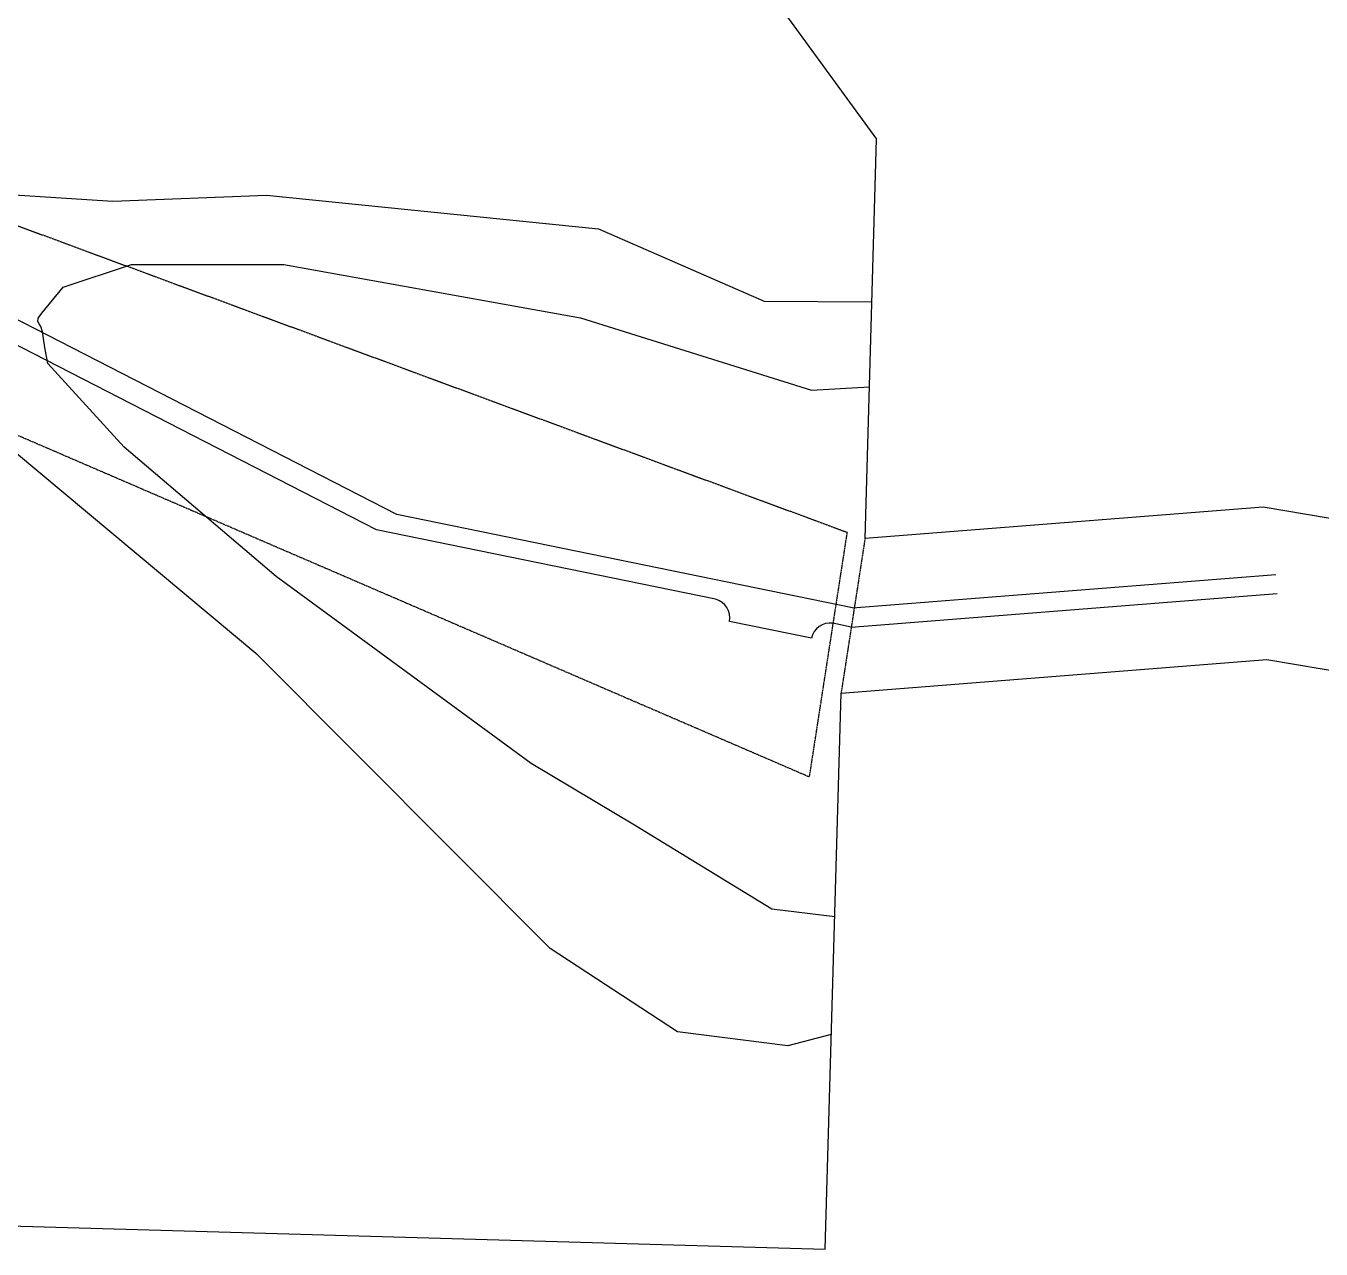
# Model space of a CAD drawing. Header units: inches. Extents: x -43639 to 75791, y -33466 to 47612.
# Drawn here: x 25294 to 33463, y -905 to 6807 of the extents above; entities that cross this region are included whole.
import ezdxf

# ---------------------------------------------------------------- set-up
doc = ezdxf.new("R2010")
doc.units = ezdxf.units.IN
doc.header["$LTSCALE"] = 8
doc.header["$MEASUREMENT"] = 0
doc.linetypes.add('DASHED', pattern=[0.75, 0.5, -0.25])
doc.layers.get('0').update_dxf_attribs({"linetype": 'CONTINUOUS'})
for name, color, linetype in [('CONT-HGH', 6, 'DASHED'), ('easement_JDCF', 7, 'DASHED'), ('ROAD', 2, 'CONTINUOUS')]:
    doc.layers.add(name, color=color, linetype=linetype)

msp = doc.modelspace()

# ---------------------------------------------------------------- linework, layer by layer
for p, q in [((24691.80138, 14288.47496), (30658.23485, 6093.92131)), ((30586.231, 3575.31035), (30658.23485, 6093.92131)), ((33098.06371, 3773.50757), (30586.231, 3575.31035)), ((45045.88418, 1740.87159), (33098.06371, 3773.50757)), ((30435.2557, 2600.39302), (33121.38666, 2812.34332)), ((33121.38666, 2812.34332), (44962.76712, 795.76127)), ((30334.93748, -905.05183), (30435.2557, 2600.39302)), ((2.852, -37.89648), (30334.93748, -905.05183))]:
    msp.add_line(p, q)
at = {"layer": 'CONT-HGH', "color": 252, "linetype": 'Continuous'}
for points, elevation in [([(24631.89507, 5780.81066), (25841.30115, 5702.06669), (26811.83726, 5740.86448), (28905.90322, 5527.20283), (29949.42358, 5070.94094), (30628.89617, 5067.68844)], 8280), ([(30394.90216, 1190.30917), (29997.59891, 1238.92445), (29133.07489, 1767.90209), (28480.27092, 2155.81921), (26872.61798, 3335.23956), (26872.61798, 3335.23956), (25912.61798, 4151.23956), (25432.61798, 4679.23956), (25412.29503, 4778.84001), (25399.39027, 4877.72793), (25388.16584, 4912.01581), (25377.87068, 4929.06214), (25369.19069, 4943.43416), (25369.19069, 4943.43416), (25370.42759, 4965.29226), (25394.01273, 4995.90991), (25528.61798, 5159.23956), (25960.61798, 5303.23956), (26920.61798, 5303.23956), (28792.61798, 4967.23956), (30249.56198, 4509.82356), (30613.5848, 4532.11453)], 8640)]:
    msp.add_lwpolyline(points, dxfattribs=dict(at, elevation=elevation))
at = {"layer": 'CONT-HGH', "color": 252, "linetype": 'Continuous', "elevation": 8280}
msp.add_lwpolyline([(30373.65884, 447.99829), (30099.24852, 375.57539), (29402.93737, 465.63114), (28600.13155, 989.5928), (28600.13155, 989.5928), (26756.95472, 2839.83243), (24605.90634, 4634.00128), (24383.56943, 4931.87578, 0.0359891483), (24336.01943, 4976.96612), (24251.9152, 5045.94408, 0.032305641), (24175.36021, 5100.86568), (24139.55268, 5123.20207, -0.1026435345)], format="xyb", dxfattribs=at)
at = {"layer": 'easement_JDCF'}
for p, q in [((21853.73753, 6798.51245, 8016), (30472.87063, 3614.67313, 8016)), ((24065.952, 4733.39759, 8016), (30234.13533, 2073.04883, 8016)), ((30472.87063, 3614.67313, 8016), (30234.13533, 2073.04883, 8016)), ((30586.231, 3575.31035), (30435.2557, 2600.39302))]:
    msp.add_line(p, q, dxfattribs=at)
at = {"layer": 'ROAD'}
for p, q in [((27632.65852, 3726.65616, -120), (24881.91308, 5137.24318, -120)), ((27504.36554, 3630.4503, -120), (24817.00068, 5008.53565, -120)), ((30507.19528, 3137.66224), (27632.65852, 3726.65616)), ((29642.70115, 3192.30434), (27504.36554, 3630.4503)), ((30507.19528, 3137.66224), (33176.41645, 3348.27827)), ((30499.7248, 3016.6998), (33185.85576, 3228.65009)), ((30247.86097, 2945.81366), (29730.60756, 3051.79912)), ((30499.7248, 3016.6998), (30383.94259, 3040.42362))]:
    msp.add_line(p, q, dxfattribs=at)
for centre, start, end in [((29612.91178, 3075.91504), 348.420346769, 75.643570039), ((30365.55675, 2921.69774), 81.197123499, 168.420346769)]:
    msp.add_arc(centre, 120.14106, start, end, dxfattribs=at)

doc.saveas('drawing.dxf')
